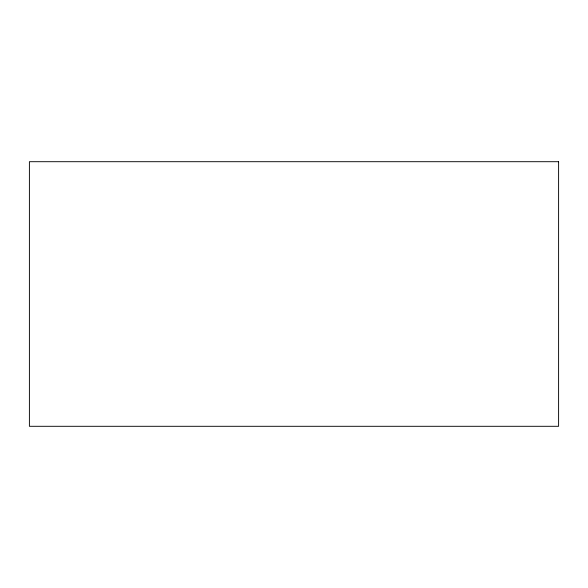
<?xml version="1.0" encoding="UTF-8"?>
<svg xmlns="http://www.w3.org/2000/svg" width="588" height="588" viewBox="0 0 588 588"><rect width="100%" height="100%" fill="white"/><g stroke="black" fill="none" stroke-linecap="round" stroke-linejoin="round"><path stroke-width="0.88" d="M558.6 161.7L29.4 161.7L29.4 426.3L558.6 426.3L558.6 161.7"/></g></svg>
